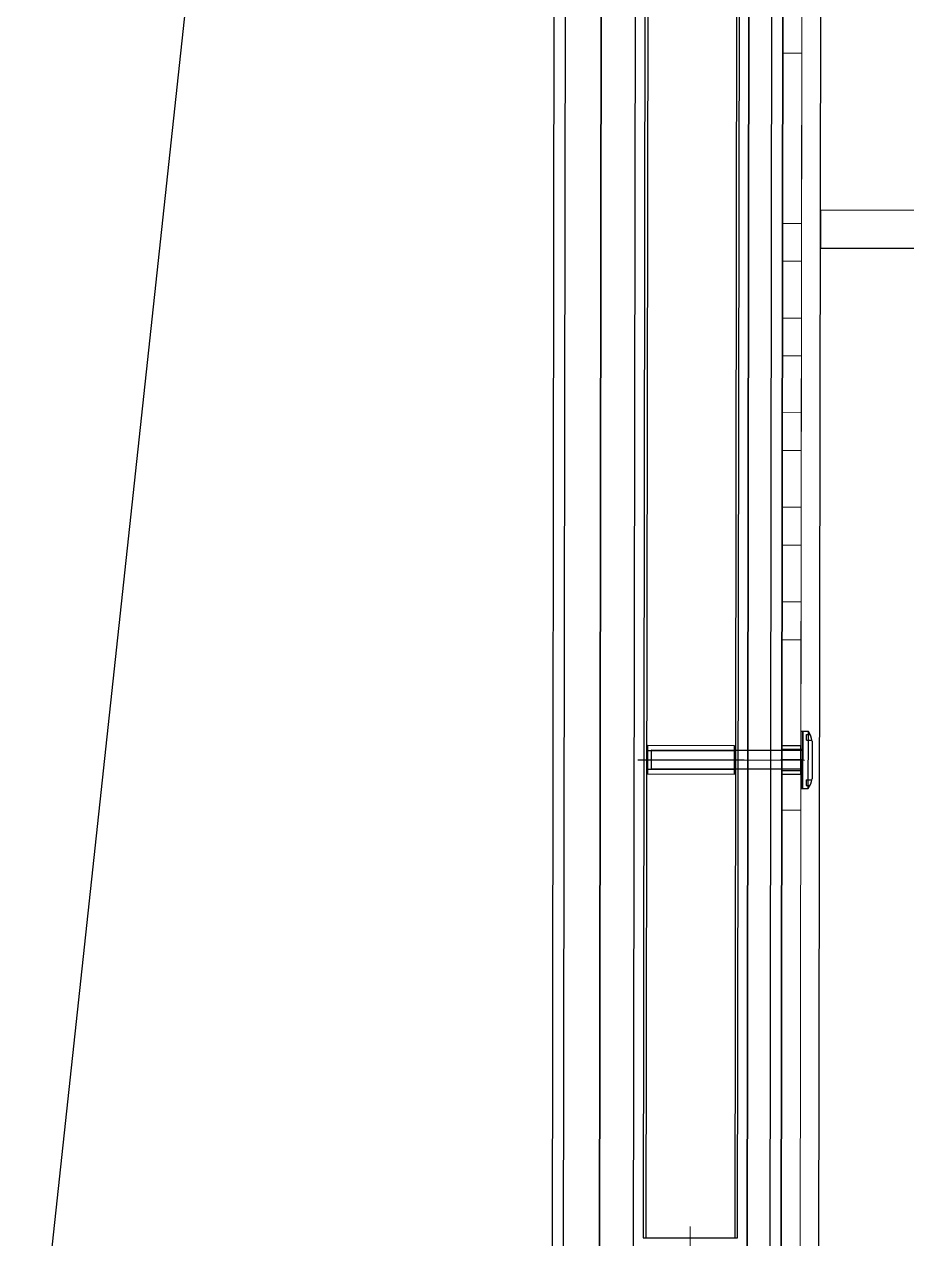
# Model space of a CAD drawing. Header units: inches. Extents: x 54 to 199, y 70 to 109.
# Drawn here: x 143.919 to 144.386, y 82.074 to 82.715 of the extents above; entities that cross this region are included whole.
import ezdxf
from ezdxf.enums import TextEntityAlignment as Align

# ---------------------------------------------------------------- set-up
doc = ezdxf.new("R2010")
doc.units = ezdxf.units.IN
doc.header["$MEASUREMENT"] = 0
for name, pattern in [('ACAD_ISO03W100', [30, 12, -18]), ('CENTERX2', [4, 2.5, -0.5, 0.5, -0.5]), ('DASHDOT', [1, 0.5, -0.25, 0, -0.25]), ('HIDDEN2', [0.1875, 0.125, -0.0625]), ('HIDDENX2', [0.75, 0.5, -0.25])]:
    doc.linetypes.add(name, pattern=pattern)
doc.layers.add('CENTER', color=20, linetype='DASHDOT')
doc.layers.add('hidden', color=252, linetype='Continuous')
doc.layers.add('GLASS-EEE', color=140, linetype='Continuous', lineweight=5)
doc.layers.add('ws', color=7, linetype='Continuous', lineweight=0)
doc.layers.add('GOLDCLADDING', color=7, linetype='Continuous', true_color=0xffc20a)
doc.styles.add('ROMANS', font='romans.shx')

# ---------------------------------------------------------------- blocks, each defined once
blk = doc.blocks.new('GRWRFHRH')
at = {"color": 252, "ltscale": 3}
for p, q in [((4.247, 10.59029), (4.24475, 9.07229)), ((4.247, 10.58929), (4.24475, 9.07329)), ((4.26275, 9.07327), (4.265, 10.58927)), ((4.34075, 9.07215), (4.343, 10.59015)), ((4.22198, 10.57433), (4.21999, 9.23633)), ((4.22198, 10.57433), (4.21999, 9.23633)), ((4.22599, 9.23632), (4.22798, 10.57432)), ((4.24499, 9.23629), (4.24698, 10.57429)), ((4.32299, 9.23618), (4.32498, 10.57418)), ((4.33698, 10.57416), (4.33499, 9.23616)), ((4.34099, 9.23615), (4.34298, 10.57415)), ((4.34298, 10.57415), (4.34099, 9.23615)), ((4.3427, 10.39015), (4.34078, 9.09015)), ((4.3232, 9.37818), (4.3247, 10.38418)), ((4.3427, 10.38415), (4.3412, 9.37816)), ((4.35164, 9.67214), (4.35159, 9.64214)), ((4.35264, 9.67213), (4.35164, 9.67214)), ((4.35259, 9.64213), (4.35264, 9.67213)), ((4.34163, 9.66465), (4.34161, 9.64965)), ((4.34163, 9.66265), (4.34161, 9.65165)), ((4.35163, 9.66464), (4.34163, 9.66465)), ((4.35163, 9.66264), (4.34163, 9.66265)), ((4.35161, 9.64964), (4.35163, 9.66464)), ((4.35161, 9.65164), (4.35163, 9.66264)), ((4.35163, 9.66264), (4.35161, 9.65164)), ((4.35263, 9.66263), (4.35163, 9.66264)), ((4.35261, 9.65163), (4.35263, 9.66263)), ((4.27262, 9.66225), (4.27261, 9.65225)), ((4.35262, 9.66213), (4.27262, 9.66225)), ((4.35212, 9.65714), (4.34112, 9.65715)), ((4.35312, 9.65713), (4.35112, 9.65714)), ((4.35261, 9.65213), (4.27261, 9.65225)), ((4.34161, 9.65165), (4.35161, 9.65164)), ((4.35161, 9.65164), (4.35261, 9.65163)), ((4.34161, 9.64965), (4.35161, 9.64964)), ((4.35159, 9.64214), (4.35259, 9.64213))]:
    blk.add_line(p, q, dxfattribs=at)
at = {"color": 252}
for p, q in [((4.22198, 10.57433), (4.21999, 9.23633)), ((4.34099, 9.23615), (4.34298, 10.57415)), ((4.35264, 9.67213), (4.35259, 9.64213)), ((4.35564, 9.67213), (4.35264, 9.67213)), ((4.35559, 9.64213), (4.35564, 9.67213)), ((4.35763, 9.66713), (4.3576, 9.64713)), ((4.35262, 9.66213), (4.35261, 9.65213)), ((4.35259, 9.64213), (4.35559, 9.64213))]:
    blk.add_line(p, q, dxfattribs=at)
at = {"color": 252, "linetype": 'ACAD_ISO03W100'}
for p, q in [((4.34291, 10.52915), (4.34116, 9.34615)), ((4.36119, 9.36612), (4.36288, 10.50912)), ((4.36205, 9.94762), (4.36202, 9.92762)), ((4.58705, 9.94729), (4.36205, 9.94762)), ((4.36202, 9.92762), (4.58702, 9.92729))]:
    blk.add_line(p, q, dxfattribs=at)
at = {"color": 252, "lineweight": 25}
for p, q in [((4.34098, 9.23015), (4.34254, 10.28015)), ((3.94131, 9.26338), (4.04319, 10.20759))]:
    blk.add_line(p, q, dxfattribs=at)
at = {"color": 252, "linetype": 'HIDDENX2'}
for p, q in [((4.35456, 9.66763), (4.35457, 9.67063)), ((4.35457, 9.67063), (4.3565, 9.67063)), ((4.35456, 9.66763), (4.35753, 9.66763)), ((4.35453, 9.64663), (4.3575, 9.64663)), ((4.35453, 9.64663), (4.35453, 9.64363)), ((4.35453, 9.64363), (4.35646, 9.64363))]:
    blk.add_line(p, q, dxfattribs=at)
at = {"color": 252, "linetype": 'CENTERX2', "ltscale": 3}
blk.add_line((4.26557, 9.65727), (4.32167, 9.65719), dxfattribs=at)
at = {"color": 252, "linetype": 'HIDDEN2'}
for p, q in [((4.27063, 9.66226), (4.31663, 9.66219)), ((4.27063, 9.66211), (4.31663, 9.66204)), ((4.27061, 9.65241), (4.31661, 9.65234)), ((4.27061, 9.65226), (4.31661, 9.65219))]:
    blk.add_line(p, q, dxfattribs=at)
at = {"color": 252, "linetype": 'CENTERX2'}
blk.add_line((4.27145, 9.65725), (4.35365, 9.65713), dxfattribs=at)
at = {"color": 252, "linetype": 'HIDDENX2', "ltscale": 3}
for p, q in [((4.35262, 9.66198), (4.27262, 9.6621)), ((4.35261, 9.65229), (4.27261, 9.65241))]:
    blk.add_line(p, q, dxfattribs=at)
at = {"color": 252, "linetype": 'HIDDEN2'}
blk.add_lwpolyline([(4.31661, 9.64969), (4.31663, 9.66469), (4.27063, 9.66476), (4.27061, 9.64976)], close=True, dxfattribs=at)
at = {"color": 252}
for centre, start, end in [((4.34481, 9.66492), 9.75146, 33.63428), ((4.34478, 9.64937), 326.1957, 350.07852)]:
    blk.add_arc(centre, 0.01301, start, end, dxfattribs=at)
at = {"layer": 'CENTER', "color": 252, "linetype": 'DASHDOT', "lineweight": 0, "ltscale": 5}
blk.add_line((4.29325, 9.41073), (4.29323, 9.39473), dxfattribs=at)
at = {"layer": 'GLASS-EEE', "color": 252}
for p, q in [((4.34075, 9.07506), (4.343, 10.58624)), ((4.353, 10.58622), (4.35075, 9.07505))]:
    blk.add_line(p, q, dxfattribs=at)
at = {"layer": 'GLASS-EEE', "color": 252, "ltscale": 3}
for p, q in [((4.34217, 10.03065), (4.34158, 9.63065)), ((4.35217, 10.03063), (4.34217, 10.03065)), ((4.35158, 9.63063), (4.35217, 10.03063)), ((4.34204, 9.94065), (4.34201, 9.92065)), ((4.35204, 9.94063), (4.34204, 9.94065)), ((4.35201, 9.92063), (4.35204, 9.94063)), ((4.34201, 9.92065), (4.35201, 9.92063)), ((4.34196, 9.89065), (4.34193, 9.87065)), ((4.35196, 9.89063), (4.34196, 9.89065)), ((4.35193, 9.87063), (4.35196, 9.89063)), ((4.34193, 9.87065), (4.35193, 9.87063)), ((4.34189, 9.84065), (4.34186, 9.82065)), ((4.35189, 9.84063), (4.34189, 9.84065)), ((4.35186, 9.82063), (4.35189, 9.84063)), ((4.34186, 9.82065), (4.35186, 9.82063)), ((4.34179, 9.77065), (4.34182, 9.79065)), ((4.34182, 9.79065), (4.35182, 9.79063)), ((4.35182, 9.79063), (4.35179, 9.77063)), ((4.35179, 9.77063), (4.34179, 9.77065)), ((4.34171, 9.72065), (4.34174, 9.74065)), ((4.34174, 9.74065), (4.35174, 9.74063)), ((4.35174, 9.74063), (4.35171, 9.72063)), ((4.35171, 9.72063), (4.34171, 9.72065)), ((4.34158, 9.63065), (4.35158, 9.63063))]:
    blk.add_line(p, q, dxfattribs=at)
at = {"layer": 'hidden', "color": 252, "linetype": 'HIDDENX2', "ltscale": 50}
for p, q in [((4.3247, 10.38418), (4.32276, 9.07818)), ((4.34076, 9.07816), (4.3427, 10.38415))]:
    blk.add_line(p, q, dxfattribs=at)
at = {"layer": 'ws', "color": 252, "lineweight": -3}
for p, q in [((4.26966, 10.35826), (4.26825, 9.40476)), ((4.27116, 10.35826), (4.26975, 9.40476)), ((4.31816, 10.35819), (4.31675, 9.40469)), ((4.31825, 9.40469), (4.31966, 10.35819)), ((4.26825, 9.40476), (4.31825, 9.40469))]:
    blk.add_line(p, q, dxfattribs=at)
at = {"color": 252, "style": 'ROMANS'}
for p in [(-5.11757, 7.45916, 0), (3.16531, 4.70638, 0), (-5.11757, 4.62872, 0)]:
    blk.add_attdef('ELEV', text='', height=0.10354, dxfattribs=at).set_placement(p, align=Align.BOTTOM_LEFT)
for p in [(-5.11757, 7.39034, 0), (3.16531, 4.63756, 0), (-5.11757, 4.5599, 0)]:
    blk.add_attdef('LEVEL', text='', height=0.10354, dxfattribs=at).set_placement(p, align=Align.TOP_LEFT)

msp = doc.modelspace()

# ---------------------------------------------------------------- block references
at = {"layer": 'GOLDCLADDING'}
msp.add_blockref('GRWRFHRH', (139.97813, 72.66933, 0), dxfattribs=at)

doc.saveas('drawing.dxf')
